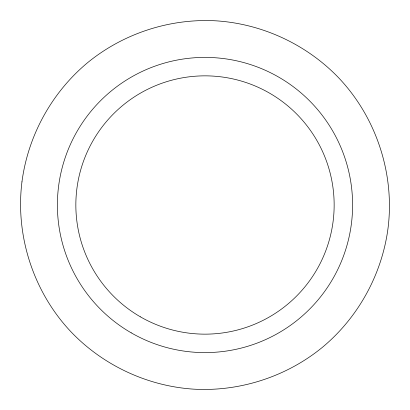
<?xml version="1.0" encoding="UTF-8"?>
<svg xmlns="http://www.w3.org/2000/svg" width="410" height="410" viewBox="0 0 410 410"><rect width="100%" height="100%" fill="white"/><g stroke="black" fill="none" stroke-linecap="round" stroke-linejoin="round"><path stroke-width="0.61" d="M21.956 181.876C15.206 235.719 33.394 291.71 70.505 331.3C102.444 365.054 147.047 386.041 193.417 389.136C239.804 391.878 286.687 376.646 322.603 347.157C358.299 317.401 382.043 274.208 388.044 228.124C394.794 174.281 376.606 118.29 339.495 78.7C307.556 44.946 262.954 23.959 216.582 20.864C170.196 18.122 123.313 33.353 87.397 62.843C51.701 92.599 27.957 135.792 21.956 181.876M131.2 332.828A147.6 147.6 0 0 0 352.6 205A147.6 147.6 0 0 0 131.2 77.172A147.6 147.6 0 0 0 131.2 332.828M140.425 316.848A129.15 129.15 0 0 0 334.15 205A129.15 129.15 0 0 0 140.425 93.152A129.15 129.15 0 0 0 140.425 316.848"/></g></svg>
